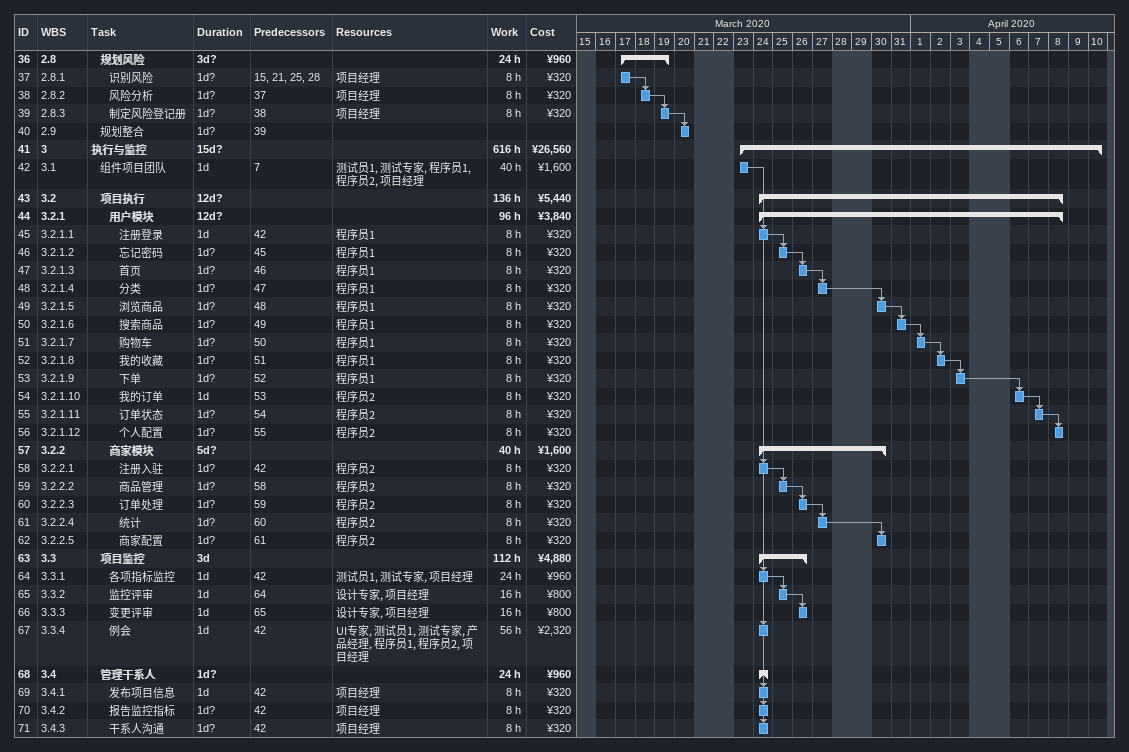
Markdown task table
| ID | WBS | Task | Duration | Start | Finish | Predecessors | Resources | Work (h) | Cost (¥) |
|---|---|---|---|---|---|---|---|---|---|
| 36 | 2.8 | **规划风险** | 3d? | 2020-03-17 | 2020-03-19 |  |  | 24 | 960 |
| 37 | 2.8.1 | 识别风险 | 1d? | 2020-03-17 | 2020-03-17 | 15, 21, 25, 28 | 项目经理 | 8 | 320 |
| 38 | 2.8.2 | 风险分析 | 1d? | 2020-03-18 | 2020-03-18 | 37 | 项目经理 | 8 | 320 |
| 39 | 2.8.3 | 制定风险登记册 | 1d? | 2020-03-19 | 2020-03-19 | 38 | 项目经理 | 8 | 320 |
| 40 | 2.9 | 规划整合 | 1d? | 2020-03-20 | 2020-03-20 | 39 |  |  |  |
| 41 | 3 | **执行与监控** | 15d? | 2020-03-23 | 2020-04-10 |  |  | 616 | 26560 |
| 42 | 3.1 | 组件项目团队 | 1d | 2020-03-23 | 2020-03-23 | 7 | 测试员1, 测试专家, 程序员1, 程序员2, 项目经理 | 40 | 1600 |
| 43 | 3.2 | **项目执行** | 12d? | 2020-03-24 | 2020-04-08 |  |  | 136 | 5440 |
| 44 | 3.2.1 | **用户模块** | 12d? | 2020-03-24 | 2020-04-08 |  |  | 96 | 3840 |
| 45 | 3.2.1.1 | 注册登录 | 1d | 2020-03-24 | 2020-03-24 | 42 | 程序员1 | 8 | 320 |
| 46 | 3.2.1.2 | 忘记密码 | 1d? | 2020-03-25 | 2020-03-25 | 45 | 程序员1 | 8 | 320 |
| 47 | 3.2.1.3 | 首页 | 1d? | 2020-03-26 | 2020-03-26 | 46 | 程序员1 | 8 | 320 |
| 48 | 3.2.1.4 | 分类 | 1d? | 2020-03-27 | 2020-03-27 | 47 | 程序员1 | 8 | 320 |
| 49 | 3.2.1.5 | 浏览商品 | 1d? | 2020-03-30 | 2020-03-30 | 48 | 程序员1 | 8 | 320 |
| 50 | 3.2.1.6 | 搜索商品 | 1d? | 2020-03-31 | 2020-03-31 | 49 | 程序员1 | 8 | 320 |
| 51 | 3.2.1.7 | 购物车 | 1d? | 2020-04-01 | 2020-04-01 | 50 | 程序员1 | 8 | 320 |
| 52 | 3.2.1.8 | 我的收藏 | 1d? | 2020-04-02 | 2020-04-02 | 51 | 程序员1 | 8 | 320 |
| 53 | 3.2.1.9 | 下单 | 1d? | 2020-04-03 | 2020-04-03 | 52 | 程序员1 | 8 | 320 |
| 54 | 3.2.1.10 | 我的订单 | 1d | 2020-04-06 | 2020-04-06 | 53 | 程序员2 | 8 | 320 |
| 55 | 3.2.1.11 | 订单状态 | 1d? | 2020-04-07 | 2020-04-07 | 54 | 程序员2 | 8 | 320 |
| 56 | 3.2.1.12 | 个人配置 | 1d? | 2020-04-08 | 2020-04-08 | 55 | 程序员2 | 8 | 320 |
| 57 | 3.2.2 | **商家模块** | 5d? | 2020-03-24 | 2020-03-30 |  |  | 40 | 1600 |
| 58 | 3.2.2.1 | 注册入驻 | 1d? | 2020-03-24 | 2020-03-24 | 42 | 程序员2 | 8 | 320 |
| 59 | 3.2.2.2 | 商品管理 | 1d? | 2020-03-25 | 2020-03-25 | 58 | 程序员2 | 8 | 320 |
| 60 | 3.2.2.3 | 订单处理 | 1d? | 2020-03-26 | 2020-03-26 | 59 | 程序员2 | 8 | 320 |
| 61 | 3.2.2.4 | 统计 | 1d? | 2020-03-27 | 2020-03-27 | 60 | 程序员2 | 8 | 320 |
| 62 | 3.2.2.5 | 商家配置 | 1d? | 2020-03-30 | 2020-03-30 | 61 | 程序员2 | 8 | 320 |
| 63 | 3.3 | **项目监控** | 3d | 2020-03-24 | 2020-03-26 |  |  | 112 | 4880 |
| 64 | 3.3.1 | 各项指标监控 | 1d | 2020-03-24 | 2020-03-24 | 42 | 测试员1, 测试专家, 项目经理 | 24 | 960 |
| 65 | 3.3.2 | 监控评审 | 1d | 2020-03-25 | 2020-03-25 | 64 | 设计专家, 项目经理 | 16 | 800 |
| 66 | 3.3.3 | 变更评审 | 1d | 2020-03-26 | 2020-03-26 | 65 | 设计专家, 项目经理 | 16 | 800 |
| 67 | 3.3.4 | 例会 | 1d | 2020-03-24 | 2020-03-24 | 42 | UI专家, 测试员1, 测试专家, 产品经理, 程序员1, 程序员2, 项目经理 | 56 | 2320 |
| 68 | 3.4 | **管理干系人** | 1d? | 2020-03-24 | 2020-03-24 |  |  | 24 | 960 |
| 69 | 3.4.1 | 发布项目信息 | 1d | 2020-03-24 | 2020-03-24 | 42 | 项目经理 | 8 | 320 |
| 70 | 3.4.2 | 报告监控指标 | 1d? | 2020-03-24 | 2020-03-24 | 42 | 项目经理 | 8 | 320 |
| 71 | 3.4.3 | 干系人沟通 | 1d? | 2020-03-24 | 2020-03-24 | 42 | 项目经理 | 8 | 320 |
